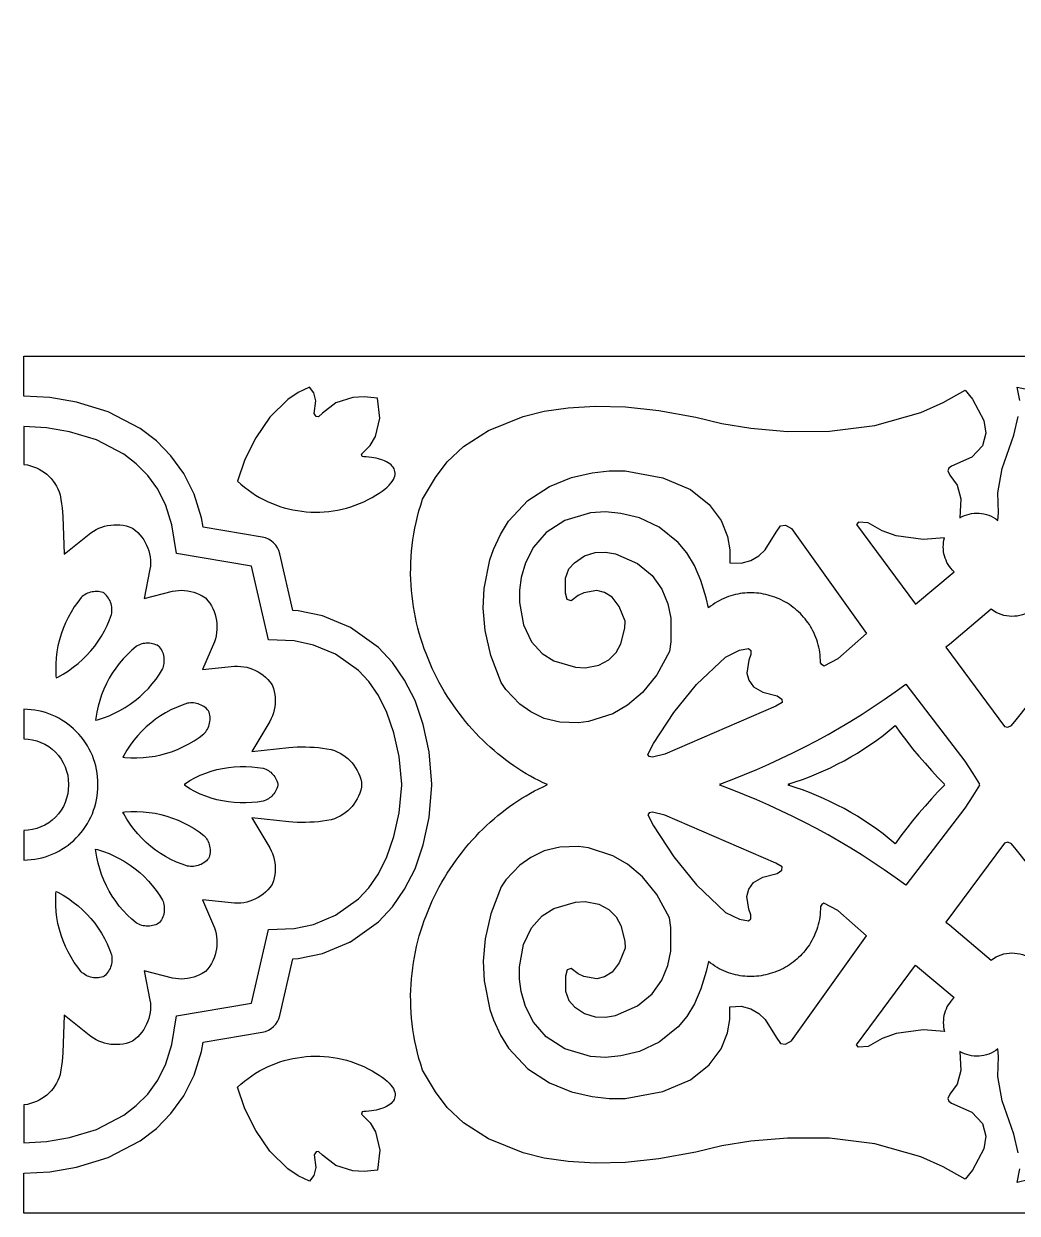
# Model space of a CAD drawing. Extents: x 2785 to 3442, y 577 to 855.
# Drawn here: x 2785.2 to 2901.3, y 577.3 to 716.3 of the extents above; entities that cross this region are included whole.
import ezdxf

# ---------------------------------------------------------------- set-up
doc = ezdxf.new("R2010")
doc.units = 0
doc.layers.add('LAYER_1', color=18, linetype='CONTINUOUS')

msp = doc.modelspace()

# ---------------------------------------------------------------- linework, layer by layer
at = {"layer": 'LAYER_1'}
for points in [[(2901.43, 584.38), (2900.9, 586.58), (2899.54, 590.48), (2899.05, 593.32), (2899.11, 595.65), (2899.06, 596.53), (2898.8, 596.35), (2898.54, 596.19), (2898.27, 596.05), (2897.99, 595.93), (2897.71, 595.84), (2897.42, 595.77), (2897.14, 595.72), (2896.85, 595.69), (2896.55, 595.69), (2896.27, 595.7), (2895.98, 595.74), (2895.69, 595.8), (2895.42, 595.87), (2895.14, 595.97), (2894.88, 596.09), (2894.62, 596.23), (2894.72, 594.03), (2894.28, 592.43), (2893.44, 591.26), (2893.22, 590.75), (2893.32, 590.43), (2893.64, 590.2), (2895.99, 589.15), (2897.24, 587.82), (2897.63, 586.36), (2897.41, 584.88), (2896.08, 582.37), (2895.21, 581.32), (2892.66, 582.77), (2890.03, 583.93), (2884.67, 585.45), (2879.39, 586.11), (2874.48, 586.13), (2870.18, 585.76), (2866.78, 585.21), (2863.74, 584.49), (2859.44, 583.7), (2855.54, 583.28), (2852.01, 583.19), (2848.85, 583.37), (2846.04, 583.79), (2843.56, 584.41), (2839.52, 586.04), (2836.61, 587.92), (2834.69, 589.69), (2833.32, 591.53, 0), (2831.82, 594.06), (2831.6, 594.74), (2831.4, 595.42), (2831.22, 596.09), (2831.06, 596.77), (2830.92, 597.45), (2830.8, 598.12), (2830.7, 598.79), (2830.61, 599.46), (2830.54, 600.13), (2830.49, 600.79), (2830.45, 601.45), (2830.44, 602.11), (2830.43, 602.77), (2830.45, 603.42), (2830.48, 604.07), (2830.53, 604.72), (2830.59, 605.36), (2830.67, 606), (2830.76, 606.63), (2830.87, 607.26), (2830.99, 607.88), (2831.12, 608.5), (2831.27, 609.12), (2831.44, 609.73), (2831.62, 610.33), (2831.81, 610.93), (2832.01, 611.52), (2832.23, 612.1), (2832.46, 612.68), (2832.7, 613.26), (2832.95, 613.82), (2833.22, 614.38), (2833.5, 614.93), (2833.78, 615.48), (2834.08, 616.01), (2834.39, 616.54), (2834.71, 617.07), (2835.04, 617.58), (2835.39, 618.08), (2835.74, 618.58), (2836.1, 619.07), (2836.47, 619.55), (2836.84, 620.02), (2837.23, 620.48), (2837.63, 620.93), (2838.03, 621.37), (2838.44, 621.8), (2838.86, 622.22), (2839.29, 622.63), (2839.73, 623.03), (2840.17, 623.42), (2840.62, 623.8), (2841.07, 624.16), (2841.53, 624.52), (2842, 624.86), (2842.47, 625.2), (2842.95, 625.52), (2843.43, 625.82), (2843.92, 626.12), (2844.42, 626.4), (2844.92, 626.67), (2845.42, 626.93), (2845.92, 627.17), (2846.43, 627.41), (2845.92, 627.64), (2845.42, 627.88), (2844.92, 628.14), (2844.42, 628.41), (2843.92, 628.69), (2843.43, 628.99), (2842.95, 629.29), (2842.47, 629.62), (2842, 629.95), (2841.53, 630.29), (2841.07, 630.65), (2840.62, 631.01), (2840.17, 631.39), (2839.73, 631.78), (2839.29, 632.18), (2838.86, 632.59), (2838.44, 633.01), (2838.03, 633.44), (2837.63, 633.88), (2837.23, 634.33), (2836.84, 634.79), (2836.47, 635.26), (2836.1, 635.74), (2835.74, 636.23), (2835.39, 636.73), (2835.04, 637.23), (2834.71, 637.75), (2834.39, 638.27), (2834.08, 638.8), (2833.78, 639.33), (2833.5, 639.88), (2833.22, 640.43), (2832.95, 640.99), (2832.7, 641.55), (2832.46, 642.13), (2832.23, 642.71), (2832.01, 643.29), (2831.81, 643.88), (2831.62, 644.48), (2831.44, 645.09), (2831.27, 645.69), (2831.12, 646.31), (2830.99, 646.93), (2830.87, 647.55), (2830.76, 648.18), (2830.67, 648.81), (2830.59, 649.45), (2830.53, 650.09), (2830.48, 650.74), (2830.45, 651.39), (2830.43, 652.04), (2830.44, 652.7), (2830.45, 653.36), (2830.49, 654.02), (2830.54, 654.68), (2830.61, 655.35), (2830.7, 656.02), (2830.8, 656.69), (2830.92, 657.37), (2831.06, 658.04), (2831.22, 658.72), (2831.4, 659.39), (2831.6, 660.07), (2831.82, 660.75, 0), (2833.32, 663.28), (2834.69, 665.12), (2836.61, 666.9), (2839.52, 668.77), (2843.56, 670.4), (2846.04, 671.02), (2848.85, 671.44), (2852.01, 671.62), (2855.54, 671.53), (2859.44, 671.11), (2863.74, 670.32), (2866.78, 669.6), (2870.18, 669.05), (2874.48, 668.68), (2879.39, 668.7), (2884.67, 669.36), (2890.03, 670.88), (2892.66, 672.04), (2895.21, 673.5), (2896.08, 672.44), (2897.41, 669.93), (2897.63, 668.45), (2897.24, 666.99), (2895.99, 665.67), (2893.64, 664.61), (2893.32, 664.38), (2893.22, 664.06), (2893.44, 663.55), (2894.28, 662.38), (2894.72, 660.78), (2894.62, 658.58), (2894.88, 658.72), (2895.14, 658.84), (2895.42, 658.94), (2895.69, 659.01), (2895.98, 659.07), (2896.27, 659.11), (2896.55, 659.12), (2896.85, 659.12), (2897.14, 659.09), (2897.42, 659.04), (2897.71, 658.97), (2897.99, 658.88), (2898.27, 658.76), (2898.54, 658.62), (2898.8, 658.46), (2899.06, 658.28), (2899.11, 659.16), (2899.05, 661.49), (2899.54, 664.33), (2900.9, 668.23), (2901.43, 670.43)], [(3046.14, 663.28, 0), (3047.64, 660.75)], [(3047.64, 594.06, 0), (3046.14, 591.53)], [(2907.39, 846.03, 0), (2908.36, 844.39)], [(2970.34, 846.03, 0), (2969.36, 844.39)], [(3109.49, 844.39, 0), (3108.51, 846.03)], [(3371.62, 844.39, 0), (3372.59, 846.03)], [(2908.36, 801.15, 0), (2907.39, 799.51)], [(2969.36, 801.15, 0), (2970.34, 799.51)], [(3108.51, 799.51, 0), (3109.49, 801.15)], [(3372.59, 799.51, 0), (3371.62, 801.15)], [(2939.73, 577.34), (2785.22, 577.34), (2785.22, 582.03), (2788.25, 582.19), (2791.39, 582.72), (2795.07, 583.84), (2798.83, 585.8), (2800.72, 587.25), (2802.42, 588.98), (2803.92, 591.05), (2805.13, 593.46), (2806, 596.23), (2806.17, 597.34), (2813.08, 598.48, 0.303862), (2815.14, 600.43), (2816.67, 607.06), (2817.27, 607.09), (2820.11, 607.68), (2823.39, 609.03), (2826.67, 611.39), (2828.3, 613.14), (2829.72, 615.18), (2830.94, 617.59), (2831.91, 620.38), (2832.59, 623.57), (2832.92, 627.35), (2832.92, 627.41), (2832.92, 627.47), (2832.59, 631.24), (2831.91, 634.43), (2830.94, 637.22), (2829.72, 639.63), (2828.3, 641.67), (2826.67, 643.42), (2823.39, 645.78), (2820.11, 647.13), (2817.27, 647.72), (2816.67, 647.75), (2815.14, 654.38, 0.303862), (2813.08, 656.33), (2806.17, 657.47), (2806, 658.58), (2805.13, 661.35), (2803.92, 663.76), (2802.42, 665.83), (2800.72, 667.56), (2798.83, 669.01), (2795.07, 670.97), (2791.39, 672.09), (2788.25, 672.62), (2785.22, 672.78), (2785.22, 677.47), (2939.73, 677.47)], [(2904.33, 652.5, -0.77031), (2898.28, 647.89), (2893.4, 643.78), (2892.96, 643.47), (2899.82, 634.22), (2900.22, 634.11), (2900.65, 634.32), (2901.17, 634.99), (2902.69, 636.88)], [(2902.69, 617.93), (2901.17, 619.82), (2900.65, 620.49), (2900.22, 620.7), (2899.82, 620.59), (2892.96, 611.34), (2893.4, 611.03), (2898.28, 606.92, -0.77031), (2904.33, 602.31)]]:
    msp.add_lwpolyline(points, format="xyb", dxfattribs=at)
for points in [[(2825.93, 660.96), (2826.37, 661.21), (2826.76, 661.45), (2827.11, 661.69), (2827.42, 661.93), (2827.69, 662.16), (2827.92, 662.39), (2828.12, 662.61), (2828.28, 662.83), (2828.41, 663.04), (2828.51, 663.24), (2828.58, 663.44), (2828.61, 663.63), (2828.62, 663.81), (2828.6, 663.99), (2828.56, 664.16), (2828.49, 664.32), (2828.39, 664.48), (2828.28, 664.62), (2828.14, 664.76), (2827.98, 664.89), (2827.8, 665.02), (2827.61, 665.13), (2827.39, 665.23), (2827.17, 665.32), (2826.92, 665.41), (2826.67, 665.48), (2826.4, 665.54), (2826.13, 665.6), (2825.84, 665.64), (2825.55, 665.67), (2825.25, 665.69), (2824.94, 665.7), (2824.78, 665.74), (2824.69, 666.02), (2825.7, 667.01), (2826.34, 668.08), (2826.84, 670.21), (2826.56, 672.54), (2825.01, 672.71), (2823.68, 672.63), (2821.68, 672), (2820.12, 670.81), (2819.66, 670.36), (2819.37, 670.4), (2819.16, 670.76), (2819.33, 672.24), (2819.12, 673.19), (2818.62, 673.84), (2817.28, 673.21), (2816.06, 672.4), (2813.97, 670.35), (2812.32, 667.93), (2811.06, 665.4), (2810.2, 662.87), (2810.6, 662.51), (2811.01, 662.16), (2811.43, 661.84), (2811.86, 661.53), (2812.31, 661.24), (2812.76, 660.97), (2813.22, 660.72), (2813.69, 660.49), (2814.17, 660.28), (2814.66, 660.09), (2815.16, 659.91), (2815.66, 659.76), (2816.16, 659.62), (2816.67, 659.51), (2817.19, 659.42), (2817.7, 659.34), (2818.22, 659.29), (2818.75, 659.25), (2819.27, 659.24), (2819.8, 659.25), (2820.32, 659.27), (2820.85, 659.32), (2821.37, 659.39), (2821.89, 659.48), (2822.41, 659.59), (2822.93, 659.72), (2823.44, 659.87), (2823.95, 660.05), (2824.46, 660.24), (2824.96, 660.46), (2825.45, 660.7)], [(2785.22, 585.58), (2787.86, 585.72), (2790.58, 586.18), (2793.72, 587.14), (2796.91, 588.8), (2798.37, 589.91), (2799.71, 591.27), (2800.88, 592.89), (2801.83, 594.8), (2802.54, 597.04), (2803.05, 600.42), (2811.83, 601.88), (2813.82, 610.49), (2816.82, 610.62), (2819.06, 611.09), (2821.66, 612.15), (2824.32, 614.06), (2825.53, 615.37), (2826.66, 617), (2827.66, 618.98), (2828.48, 621.34), (2829.08, 624.12), (2829.39, 627.35), (2829.39, 627.41), (2829.39, 627.47), (2829.08, 630.69), (2828.48, 633.47), (2827.66, 635.83), (2826.66, 637.81), (2825.53, 639.44), (2824.32, 640.75), (2821.66, 642.66), (2819.06, 643.72), (2816.82, 644.19), (2813.82, 644.32), (2811.83, 652.93), (2803.05, 654.4), (2802.54, 657.77), (2801.83, 660.01), (2800.88, 661.92), (2799.71, 663.54), (2798.37, 664.9), (2796.91, 666.01), (2793.72, 667.67), (2790.58, 668.63), (2787.86, 669.09), (2785.22, 669.23), (2785.22, 664.82), (2785.66, 664.75), (2786.02, 664.66), (2786.36, 664.55), (2786.7, 664.42), (2787.03, 664.26), (2787.34, 664.08), (2787.64, 663.88), (2787.92, 663.66), (2788.18, 663.42), (2788.43, 663.16), (2788.66, 662.88), (2788.86, 662.59), (2789.05, 662.28), (2789.21, 661.95), (2789.35, 661.61), (2789.47, 661.25), (2789.56, 660.72), (2789.64, 660.23), (2789.7, 659.73), (2789.74, 659.24), (2789.77, 658.74), (2789.93, 654.33), (2793.06, 656.82), (2793.36, 657.03), (2793.67, 657.21), (2794, 657.36), (2794.33, 657.49), (2794.67, 657.6), (2795.02, 657.68), (2795.38, 657.74), (2795.74, 657.77), (2796.1, 657.77), (2796.46, 657.75), (2796.82, 657.71), (2797.17, 657.63), (2797.53, 657.53), (2797.94, 657.38), (2798.28, 657.11), (2798.55, 656.86), (2798.8, 656.59), (2799.03, 656.31), (2799.24, 656.01), (2799.42, 655.7), (2799.58, 655.38), (2799.72, 655.05), (2799.84, 654.71), (2799.92, 654.37), (2799.99, 654.01), (2800.02, 653.65), (2800.04, 653.29), (2800.02, 652.93), (2799.97, 652.57), (2799.29, 649.17), (2802.59, 650), (2802.94, 650.06), (2803.3, 650.1), (2803.66, 650.11), (2804.02, 650.09), (2804.37, 650.05), (2804.73, 649.99), (2805.08, 649.89), (2805.42, 649.78), (2805.75, 649.63), (2806.08, 649.46), (2806.46, 649.23), (2806.74, 648.9), (2806.95, 648.6), (2807.15, 648.29), (2807.31, 647.97), (2807.46, 647.64), (2807.58, 647.3), (2807.67, 646.95), (2807.74, 646.6), (2807.78, 646.24), (2807.8, 645.88), (2807.79, 645.52), (2807.76, 645.17), (2807.69, 644.81), (2807.61, 644.46), (2807.49, 644.11), (2806.12, 640.87), (2809.85, 641.24), (2810.21, 641.25), (2810.57, 641.23), (2810.93, 641.19), (2811.28, 641.12), (2811.63, 641.02), (2811.96, 640.9), (2812.29, 640.75), (2812.61, 640.59), (2812.91, 640.39), (2813.21, 640.18), (2813.48, 639.95), (2813.74, 639.69), (2813.99, 639.41), (2814.25, 639.06), (2814.39, 638.65), (2814.48, 638.29), (2814.55, 637.93), (2814.59, 637.57), (2814.6, 637.21), (2814.59, 636.85), (2814.55, 636.49), (2814.49, 636.14), (2814.4, 635.79), (2814.28, 635.45), (2814.14, 635.12), (2813.98, 634.8), (2811.86, 631.29), (2816.18, 631.75), (2816.67, 631.79), (2817.17, 631.81), (2817.66, 631.82), (2818.16, 631.82), (2818.65, 631.8), (2819.15, 631.77), (2819.65, 631.73), (2820.14, 631.67), (2820.64, 631.6), (2821.16, 631.5), (2821.53, 631.39), (2821.86, 631.25), (2822.19, 631.09), (2822.5, 630.9), (2822.79, 630.7), (2823.07, 630.47), (2823.33, 630.22), (2823.58, 629.96), (2823.8, 629.68), (2824, 629.38), (2824.18, 629.07), (2824.34, 628.75), (2824.48, 628.41), (2824.59, 628.06), (2824.67, 627.7), (2824.7, 627.47), (2824.69, 627.41), (2824.7, 627.35), (2824.67, 627.11), (2824.59, 626.75), (2824.48, 626.4), (2824.34, 626.07), (2824.18, 625.74), (2824, 625.43), (2823.8, 625.13), (2823.58, 624.85), (2823.33, 624.59), (2823.07, 624.34), (2822.79, 624.11), (2822.5, 623.91), (2822.19, 623.72), (2821.86, 623.56), (2821.53, 623.42), (2821.16, 623.31), (2820.64, 623.21), (2820.14, 623.14), (2819.65, 623.08), (2819.15, 623.04), (2818.65, 623.01), (2818.16, 622.99), (2817.66, 622.99), (2817.17, 623), (2816.67, 623.02), (2816.18, 623.06), (2811.86, 623.52), (2813.98, 620.01), (2814.14, 619.69), (2814.28, 619.36), (2814.4, 619.02), (2814.49, 618.67), (2814.55, 618.32), (2814.59, 617.96), (2814.6, 617.6), (2814.59, 617.24), (2814.55, 616.88), (2814.48, 616.52), (2814.39, 616.16), (2814.25, 615.75), (2813.99, 615.4), (2813.74, 615.12), (2813.48, 614.86), (2813.21, 614.63), (2812.91, 614.42), (2812.61, 614.23), (2812.29, 614.06), (2811.96, 613.91), (2811.63, 613.79), (2811.28, 613.69), (2810.93, 613.62), (2810.57, 613.58), (2810.21, 613.56), (2809.85, 613.57), (2806.12, 613.94), (2807.49, 610.7), (2807.61, 610.35), (2807.69, 610), (2807.76, 609.64), (2807.79, 609.29), (2807.8, 608.93), (2807.78, 608.57), (2807.74, 608.21), (2807.67, 607.86), (2807.58, 607.51), (2807.46, 607.17), (2807.31, 606.84), (2807.15, 606.52), (2806.95, 606.21), (2806.74, 605.91), (2806.46, 605.58), (2806.08, 605.35), (2805.75, 605.18), (2805.42, 605.04), (2805.08, 604.92), (2804.73, 604.83), (2804.37, 604.76), (2804.02, 604.72), (2803.66, 604.7), (2803.3, 604.71), (2802.94, 604.75), (2802.59, 604.81), (2799.29, 605.64), (2799.97, 602.24), (2800.02, 601.88), (2800.04, 601.52), (2800.02, 601.16), (2799.99, 600.8), (2799.92, 600.45), (2799.84, 600.1), (2799.72, 599.76), (2799.58, 599.43), (2799.42, 599.11), (2799.24, 598.8), (2799.03, 598.5), (2798.8, 598.22), (2798.55, 597.95), (2798.28, 597.7), (2797.94, 597.43), (2797.53, 597.28), (2797.17, 597.18), (2796.82, 597.11), (2796.46, 597.06), (2796.1, 597.04), (2795.74, 597.04), (2795.38, 597.07), (2795.02, 597.13), (2794.67, 597.21), (2794.33, 597.32), (2794, 597.45), (2793.67, 597.6), (2793.36, 597.78), (2793.06, 597.99), (2789.93, 600.48), (2789.77, 596.07), (2789.74, 595.57), (2789.7, 595.08), (2789.64, 594.58), (2789.56, 594.09), (2789.47, 593.56), (2789.35, 593.2), (2789.21, 592.86), (2789.05, 592.54), (2788.86, 592.23), (2788.66, 591.93), (2788.43, 591.65), (2788.18, 591.39), (2787.92, 591.15), (2787.64, 590.93), (2787.34, 590.73), (2787.03, 590.55), (2786.7, 590.39), (2786.36, 590.26), (2786.02, 590.15), (2785.66, 590.06), (2785.22, 589.99)], [(2878.32, 641.62), (2878.32, 641.94), (2878.3, 642.26), (2878.27, 642.56), (2878.23, 642.87), (2878.19, 643.17), (2878.13, 643.46), (2878.06, 643.75), (2877.98, 644.04), (2877.89, 644.32), (2877.79, 644.59), (2877.68, 644.86), (2877.57, 645.12), (2877.44, 645.37), (2877.31, 645.62), (2877.17, 645.87), (2877.02, 646.11), (2876.86, 646.34), (2876.7, 646.56), (2876.52, 646.78), (2876.34, 646.99), (2876.16, 647.2), (2875.97, 647.4), (2875.77, 647.59), (2875.56, 647.77), (2875.35, 647.95), (2875.14, 648.12), (2874.91, 648.28), (2874.69, 648.44), (2874.46, 648.59), (2874.22, 648.73), (2873.98, 648.86), (2873.74, 648.98), (2873.49, 649.1), (2873.24, 649.2), (2872.98, 649.3), (2872.72, 649.39), (2872.46, 649.48), (2872.2, 649.55), (2871.93, 649.62), (2871.67, 649.67), (2871.4, 649.72), (2871.13, 649.76), (2870.85, 649.78), (2870.58, 649.8), (2870.3, 649.81), (2870.03, 649.81), (2869.75, 649.8), (2869.48, 649.79), (2869.2, 649.76), (2868.92, 649.72), (2868.65, 649.67), (2868.38, 649.61), (2868.1, 649.54), (2867.83, 649.46), (2867.56, 649.37), (2867.29, 649.27), (2867.02, 649.16), (2866.76, 649.03), (2866.5, 648.9), (2866.24, 648.75), (2865.98, 648.6), (2865.73, 648.43), (2865.48, 648.25), (2865.24, 648.06), (2864.96, 649.22), (2864.35, 651.25), (2863.59, 653), (2862.69, 654.47), (2861.68, 655.7), (2859.47, 657.49), (2857.17, 658.57), (2855, 659.1), (2853.18, 659.26), (2851.46, 659.17), (2848.46, 658.25), (2846.28, 656.85), (2844.79, 655.14), (2843.85, 653.33), (2843.35, 651.59), (2843.15, 650.11), (2843.15, 648.7), (2843.61, 646.06), (2844.54, 644.11), (2845.78, 642.74), (2847.16, 641.86), (2849.7, 641.13), (2850.84, 641.07), (2852.42, 641.35), (2853.6, 641.99), (2854.44, 642.86), (2854.98, 643.85), (2855.46, 645.67), (2855.51, 646.5), (2854.81, 648.21), (2853.98, 649.3), (2853.07, 649.87), (2852.17, 650.07), (2850.66, 649.8), (2850.02, 649.49), (2849.18, 648.87), (2848.73, 649.05), (2848.51, 649.79), (2848.53, 651.54), (2848.91, 652.62), (2849.59, 653.34), (2850.75, 654.15), (2851.98, 654.52), (2853.2, 654.55), (2854.36, 654.36), (2856.92, 653.25), (2858.64, 651.85), (2859.8, 650.23), (2860.5, 648.52), (2860.84, 646.85), (2860.85, 644.09), (2860.67, 642.95), (2859.21, 640.23), (2857.54, 638.18), (2855.77, 636.7), (2854.04, 635.7), (2851.2, 634.77), (2850.03, 634.63), (2847.87, 634.69), (2846.02, 635.15), (2844.46, 635.9), (2843.2, 636.8), (2841.55, 638.54), (2841, 639.35), (2839.78, 642.48), (2839.13, 645.4), (2838.91, 648.03), (2839.01, 650.33), (2839.67, 653.66), (2840.11, 654.88), (2840.91, 656.65), (2841.87, 658.18), (2844.13, 660.59), (2846.66, 662.23), (2849.24, 663.27), (2851.63, 663.83), (2853.62, 664.05), (2855.49, 664.06), (2859.91, 663.26), (2863.13, 661.88), (2865.33, 660.14), (2866.71, 658.25), (2867.44, 656.41), (2867.73, 654.84), (2867.73, 653.34), (2869.06, 653.28), (2870.18, 653.58), (2871.12, 654.14), (2871.86, 654.84), (2873.13, 656.9), (2873.66, 657.64), (2874.24, 657.71), (2874.92, 657.33), (2883.7, 645.08), (2880.36, 642.09), (2878.73, 641.26), (2878.48, 641.43)], [(2893.93, 652.28), (2893.73, 652.48), (2893.55, 652.69), (2893.38, 652.91), (2893.24, 653.14), (2893.1, 653.37), (2892.99, 653.62), (2892.89, 653.87), (2892.81, 654.12), (2892.75, 654.38), (2892.71, 654.64), (2892.68, 654.91), (2892.67, 655.18), (2892.68, 655.44), (2892.71, 655.71), (2892.75, 655.98), (2892.82, 656.24), (2890.33, 656.03), (2887.18, 656.46), (2885.51, 657.06), (2883.9, 657.98), (2882.76, 658.06), (2882.53, 657.8), (2889.43, 648.48)], [(2788.98, 640.11), (2789, 639.88), (2789.22, 639.98), (2789.84, 640.33), (2790.43, 640.71), (2791.01, 641.12), (2791.56, 641.56), (2792.09, 642.03), (2792.59, 642.53), (2793.06, 643.05), (2793.51, 643.6), (2793.92, 644.17), (2794.3, 644.76), (2794.65, 645.38), (2794.96, 646.01), (2795.24, 646.66), (2795.47, 647.29), (2795.5, 647.44), (2795.52, 647.62), (2795.53, 647.81), (2795.52, 647.99), (2795.51, 648.17), (2795.47, 648.35), (2795.43, 648.53), (2795.37, 648.71), (2795.3, 648.88), (2795.21, 649.04), (2795.12, 649.21), (2795.01, 649.36), (2794.89, 649.5), (2794.76, 649.64), (2794.63, 649.77), (2794.56, 649.82), (2794.49, 649.85), (2794.31, 649.9), (2794.12, 649.93), (2793.94, 649.96), (2793.75, 649.97), (2793.57, 649.97), (2793.38, 649.95), (2793.2, 649.92), (2793.02, 649.88), (2792.84, 649.83), (2792.67, 649.76), (2792.5, 649.68), (2792.34, 649.59), (2792.19, 649.49), (2792.05, 649.37), (2791.94, 649.27), (2791.52, 648.74), (2791.11, 648.17), (2790.74, 647.57), (2790.39, 646.95), (2790.09, 646.31), (2789.82, 645.66), (2789.58, 645), (2789.38, 644.32), (2789.22, 643.64), (2789.1, 642.94), (2789.01, 642.24), (2788.96, 641.53), (2788.95, 640.82)], [(2801.64, 641.95), (2801.63, 642.13), (2801.61, 642.31), (2801.57, 642.5), (2801.53, 642.68), (2801.46, 642.85), (2801.39, 643.02), (2801.3, 643.19), (2801.2, 643.35), (2801.09, 643.5), (2801.04, 643.56), (2800.98, 643.6), (2800.81, 643.69), (2800.64, 643.76), (2800.46, 643.83), (2800.28, 643.87), (2800.09, 643.91), (2799.91, 643.93), (2799.72, 643.94), (2799.54, 643.93), (2799.35, 643.91), (2799.17, 643.88), (2799, 643.84), (2798.82, 643.78), (2798.65, 643.71), (2798.49, 643.62), (2798.36, 643.54), (2797.85, 643.12), (2797.33, 642.63), (2796.84, 642.12), (2796.38, 641.58), (2795.96, 641.02), (2795.56, 640.43), (2795.2, 639.83), (2794.87, 639.21), (2794.58, 638.57), (2794.32, 637.91), (2794.09, 637.24), (2793.9, 636.56), (2793.75, 635.87), (2793.64, 635.16), (2793.62, 634.93), (2793.84, 634.99), (2794.52, 635.21), (2795.18, 635.46), (2795.83, 635.75), (2796.46, 636.07), (2797.07, 636.42), (2797.66, 636.81), (2798.22, 637.23), (2798.77, 637.68), (2799.29, 638.16), (2799.78, 638.66), (2800.24, 639.19), (2800.68, 639.75), (2801.08, 640.33), (2801.43, 640.9), (2801.49, 641.05), (2801.54, 641.22), (2801.59, 641.4), (2801.62, 641.58), (2801.64, 641.76)], [(2870.2, 642.6), (2869.93, 641.94), (2869.72, 640.45), (2869.93, 639.62), (2870.51, 638.83), (2871.57, 638.2), (2873.24, 637.8), (2873.8, 637.39), (2873.83, 637), (2873.09, 636.58), (2860.12, 630.96), (2858.69, 630.61), (2858.32, 630.68), (2858.14, 630.93), (2858.8, 632.23), (2861.18, 635.84), (2863.84, 639.12), (2867.22, 642.32), (2868.86, 643.12), (2869.9, 643.3), (2870.19, 643.09)], [(2866.7, 627.41), (2866.55, 627.47), (2868, 628.01), (2869.44, 628.58), (2870.87, 629.18), (2872.29, 629.8), (2873.7, 630.45), (2875.1, 631.12), (2876.48, 631.81), (2877.85, 632.53), (2879.21, 633.28), (2880.55, 634.05), (2881.88, 634.84), (2883.19, 635.65), (2884.49, 636.49), (2885.78, 637.36), (2887.05, 638.25), (2888.3, 639.16), (2895.2, 630.15), (2896.11, 628.72), (2896.89, 627.47), (2896.86, 627.41), (2896.89, 627.35), (2896.11, 626.09), (2895.2, 624.66), (2888.3, 615.65), (2887.05, 616.56), (2885.78, 617.45), (2884.49, 618.32), (2883.19, 619.16), (2881.88, 619.97), (2880.55, 620.76), (2879.21, 621.53), (2877.85, 622.28), (2876.48, 623), (2875.1, 623.69), (2873.7, 624.36), (2872.29, 625.01), (2870.87, 625.63), (2869.44, 626.23), (2868, 626.8), (2866.55, 627.35)], [(2805.77, 636.78), (2805.6, 636.85), (2805.42, 636.9), (2805.24, 636.93), (2805.06, 636.96), (2804.87, 636.96), (2804.69, 636.96), (2804.51, 636.94), (2804.35, 636.92), (2803.72, 636.7), (2803.06, 636.44), (2802.42, 636.14), (2801.8, 635.8), (2801.2, 635.44), (2800.62, 635.04), (2800.06, 634.61), (2799.53, 634.15), (2799.02, 633.66), (2798.54, 633.14), (2798.09, 632.6), (2797.66, 632.03), (2797.27, 631.44), (2796.91, 630.83), (2796.8, 630.62), (2797.03, 630.59), (2797.74, 630.55), (2798.45, 630.54), (2799.16, 630.57), (2799.86, 630.65), (2800.56, 630.75), (2801.25, 630.9), (2801.93, 631.08), (2802.6, 631.3), (2803.26, 631.56), (2803.9, 631.85), (2804.52, 632.18), (2805.13, 632.54), (2805.72, 632.93), (2806.25, 633.34), (2806.36, 633.45), (2806.48, 633.59), (2806.58, 633.74), (2806.68, 633.9), (2806.76, 634.06), (2806.83, 634.23), (2806.89, 634.41), (2806.94, 634.58), (2806.97, 634.77), (2806.99, 634.95), (2807, 635.14), (2806.99, 635.33), (2806.97, 635.51), (2806.93, 635.7), (2806.89, 635.88), (2806.86, 635.95), (2806.82, 636.02), (2806.69, 636.16), (2806.56, 636.29), (2806.41, 636.41), (2806.26, 636.52), (2806.1, 636.62), (2805.94, 636.71)], [(2874.72, 627.41), (2874.53, 627.47), (2875.37, 627.73), (2876.21, 628.02), (2877.04, 628.33), (2877.87, 628.66), (2878.68, 629.01), (2879.49, 629.39), (2880.29, 629.79), (2881.08, 630.2), (2881.86, 630.64), (2882.64, 631.1), (2883.4, 631.59), (2884.15, 632.09), (2884.89, 632.61), (2885.63, 633.16), (2886.35, 633.73), (2887.06, 634.31), (2887.72, 633.4), (2888.4, 632.49), (2889.09, 631.61), (2889.81, 630.75), (2890.54, 629.9), (2891.28, 629.07), (2892.05, 628.26), (2892.83, 627.47), (2892.77, 627.41), (2892.83, 627.35), (2892.05, 626.55), (2891.28, 625.74), (2890.54, 624.91), (2889.81, 624.06), (2889.09, 623.2), (2888.4, 622.32), (2887.72, 621.42), (2887.06, 620.5), (2886.35, 621.08), (2885.63, 621.65), (2884.89, 622.2), (2884.15, 622.72), (2883.4, 623.23), (2882.64, 623.71), (2881.86, 624.17), (2881.08, 624.61), (2880.29, 625.03), (2879.49, 625.42), (2878.68, 625.8), (2877.87, 626.15), (2877.04, 626.48), (2876.21, 626.79), (2875.37, 627.08), (2874.53, 627.35)], [(2804.09, 627.41), (2804.01, 627.47), (2804.61, 627.9), (2805.22, 628.22), (2805.84, 628.51), (2806.48, 628.76), (2807.13, 628.98), (2807.79, 629.16), (2808.46, 629.31), (2809.13, 629.42), (2809.81, 629.5), (2810.5, 629.54), (2811.18, 629.54), (2811.87, 629.5), (2812.55, 629.43), (2813.19, 629.33), (2813.33, 629.28), (2813.49, 629.22), (2813.65, 629.14), (2813.8, 629.05), (2813.95, 628.96), (2814.08, 628.85), (2814.21, 628.73), (2814.34, 628.6), (2814.45, 628.46), (2814.55, 628.32), (2814.65, 628.17), (2814.73, 628.01), (2814.81, 627.84), (2814.87, 627.67), (2814.9, 627.47), (2814.89, 627.41), (2814.9, 627.35), (2814.87, 627.14), (2814.81, 626.97), (2814.73, 626.8), (2814.65, 626.64), (2814.55, 626.49), (2814.45, 626.35), (2814.34, 626.21), (2814.21, 626.08), (2814.08, 625.96), (2813.95, 625.85), (2813.8, 625.76), (2813.65, 625.67), (2813.49, 625.59), (2813.33, 625.53), (2813.19, 625.48), (2812.55, 625.38), (2811.87, 625.31), (2811.18, 625.27), (2810.5, 625.27), (2809.81, 625.31), (2809.13, 625.39), (2808.46, 625.5), (2807.79, 625.65), (2807.13, 625.83), (2806.48, 626.05), (2805.84, 626.3), (2805.22, 626.59), (2804.61, 626.91), (2804.01, 627.35)], [(2805.77, 618.03), (2805.6, 617.96), (2805.42, 617.92), (2805.24, 617.88), (2805.06, 617.86), (2804.87, 617.85), (2804.69, 617.85), (2804.51, 617.87), (2804.35, 617.89), (2803.72, 618.11), (2803.06, 618.37), (2802.42, 618.67), (2801.8, 619.01), (2801.2, 619.37), (2800.62, 619.77), (2800.06, 620.2), (2799.53, 620.67), (2799.02, 621.15), (2798.54, 621.67), (2798.09, 622.21), (2797.66, 622.78), (2797.27, 623.37), (2796.91, 623.98), (2796.8, 624.19), (2797.03, 624.22), (2797.74, 624.26), (2798.45, 624.27), (2799.16, 624.24), (2799.86, 624.16), (2800.56, 624.06), (2801.25, 623.91), (2801.93, 623.73), (2802.6, 623.51), (2803.26, 623.25), (2803.9, 622.96), (2804.52, 622.63), (2805.13, 622.27), (2805.72, 621.88), (2806.25, 621.47), (2806.36, 621.36), (2806.48, 621.22), (2806.58, 621.07), (2806.68, 620.91), (2806.76, 620.75), (2806.83, 620.58), (2806.89, 620.41), (2806.94, 620.23), (2806.97, 620.04), (2806.99, 619.86), (2807, 619.67), (2806.99, 619.49), (2806.97, 619.3), (2806.93, 619.11), (2806.89, 618.93), (2806.86, 618.86), (2806.82, 618.79), (2806.69, 618.65), (2806.56, 618.52), (2806.41, 618.4), (2806.26, 618.29), (2806.1, 618.19), (2805.94, 618.1)], [(2870.2, 612.21), (2869.93, 612.87), (2869.72, 614.36), (2869.93, 615.2), (2870.51, 615.98), (2871.57, 616.61), (2873.24, 617.01), (2873.8, 617.42), (2873.83, 617.81), (2873.09, 618.23), (2860.12, 623.85), (2858.69, 624.2), (2858.32, 624.13), (2858.14, 623.88), (2858.8, 622.58), (2861.18, 618.97), (2863.84, 615.69), (2867.22, 612.49), (2868.86, 611.69), (2869.9, 611.51), (2870.19, 611.72)], [(2801.64, 612.87), (2801.63, 612.68), (2801.61, 612.5), (2801.57, 612.32), (2801.53, 612.14), (2801.46, 611.96), (2801.39, 611.79), (2801.3, 611.62), (2801.2, 611.46), (2801.09, 611.31), (2801.04, 611.25), (2800.98, 611.21), (2800.81, 611.12), (2800.64, 611.05), (2800.46, 610.99), (2800.28, 610.94), (2800.09, 610.9), (2799.91, 610.88), (2799.72, 610.87), (2799.54, 610.88), (2799.35, 610.9), (2799.17, 610.93), (2799, 610.97), (2798.82, 611.03), (2798.65, 611.1), (2798.49, 611.19), (2798.36, 611.27), (2797.85, 611.7), (2797.33, 612.18), (2796.84, 612.69), (2796.38, 613.23), (2795.96, 613.79), (2795.56, 614.38), (2795.2, 614.98), (2794.87, 615.6), (2794.58, 616.24), (2794.32, 616.9), (2794.09, 617.57), (2793.9, 618.25), (2793.75, 618.95), (2793.64, 619.65), (2793.62, 619.88), (2793.84, 619.82), (2794.52, 619.6), (2795.18, 619.35), (2795.83, 619.06), (2796.46, 618.74), (2797.07, 618.39), (2797.66, 618), (2798.22, 617.58), (2798.77, 617.13), (2799.29, 616.66), (2799.78, 616.15), (2800.24, 615.62), (2800.68, 615.06), (2801.08, 614.48), (2801.43, 613.91), (2801.49, 613.77), (2801.54, 613.59), (2801.59, 613.41), (2801.62, 613.23), (2801.64, 613.05)], [(2878.32, 613.19), (2878.32, 612.87), (2878.3, 612.56), (2878.27, 612.25), (2878.23, 611.94), (2878.19, 611.64), (2878.13, 611.35), (2878.06, 611.06), (2877.98, 610.77), (2877.89, 610.5), (2877.79, 610.22), (2877.68, 609.95), (2877.57, 609.69), (2877.44, 609.44), (2877.31, 609.19), (2877.17, 608.94), (2877.02, 608.7), (2876.86, 608.47), (2876.7, 608.25), (2876.52, 608.03), (2876.34, 607.82), (2876.16, 607.61), (2875.97, 607.41), (2875.77, 607.22), (2875.56, 607.04), (2875.35, 606.86), (2875.14, 606.69), (2874.91, 606.53), (2874.69, 606.37), (2874.46, 606.22), (2874.22, 606.08), (2873.98, 605.95), (2873.74, 605.83), (2873.49, 605.71), (2873.24, 605.61), (2872.98, 605.51), (2872.72, 605.42), (2872.46, 605.33), (2872.2, 605.26), (2871.93, 605.2), (2871.67, 605.14), (2871.4, 605.09), (2871.13, 605.05), (2870.85, 605.03), (2870.58, 605.01), (2870.3, 605), (2870.03, 605), (2869.75, 605.01), (2869.48, 605.02), (2869.2, 605.05), (2868.92, 605.09), (2868.65, 605.14), (2868.38, 605.2), (2868.1, 605.27), (2867.83, 605.35), (2867.56, 605.44), (2867.29, 605.54), (2867.02, 605.66), (2866.76, 605.78), (2866.5, 605.91), (2866.24, 606.06), (2865.98, 606.21), (2865.73, 606.38), (2865.48, 606.56), (2865.24, 606.75), (2864.96, 605.59), (2864.35, 603.56), (2863.59, 601.82), (2862.69, 600.34), (2861.68, 599.11), (2859.47, 597.32), (2857.17, 596.24), (2855, 595.71), (2853.18, 595.55), (2851.46, 595.64), (2848.46, 596.56), (2846.28, 597.96), (2844.79, 599.67), (2843.85, 601.49), (2843.35, 603.23), (2843.15, 604.7), (2843.15, 606.11), (2843.61, 608.75), (2844.54, 610.7), (2845.78, 612.07), (2847.16, 612.95), (2849.7, 613.69), (2850.84, 613.74), (2852.42, 613.46), (2853.6, 612.82), (2854.44, 611.95), (2854.98, 610.96), (2855.46, 609.14), (2855.51, 608.31), (2854.81, 606.6), (2853.98, 605.52), (2853.07, 604.94), (2852.17, 604.74), (2850.66, 605.01), (2850.02, 605.32), (2849.18, 605.94), (2848.73, 605.76), (2848.51, 605.02), (2848.53, 603.27), (2848.91, 602.19), (2849.59, 601.47), (2850.75, 600.66), (2851.98, 600.29), (2853.2, 600.26), (2854.36, 600.46), (2856.92, 601.56), (2858.64, 602.96), (2859.8, 604.58), (2860.5, 606.29), (2860.84, 607.96), (2860.85, 610.72), (2860.67, 611.86), (2859.21, 614.58), (2857.54, 616.63), (2855.77, 618.11), (2854.04, 619.11), (2851.2, 620.04), (2850.03, 620.18), (2847.87, 620.12), (2846.02, 619.66), (2844.46, 618.91), (2843.2, 618.01), (2841.55, 616.27), (2841, 615.46), (2839.78, 612.33), (2839.13, 609.41), (2838.91, 606.78), (2839.01, 604.48), (2839.67, 601.15), (2840.11, 599.93), (2840.91, 598.16), (2841.87, 596.63), (2844.13, 594.22), (2846.66, 592.58), (2849.24, 591.54), (2851.63, 590.98), (2853.62, 590.76), (2855.49, 590.75), (2859.91, 591.55), (2863.13, 592.93), (2865.33, 594.67), (2866.71, 596.56), (2867.44, 598.4), (2867.73, 599.97), (2867.73, 601.47), (2869.06, 601.53), (2870.18, 601.23), (2871.12, 600.67), (2871.86, 599.97), (2873.13, 597.91), (2873.66, 597.17), (2874.24, 597.1), (2874.92, 597.48), (2883.7, 609.73), (2880.36, 612.72), (2878.73, 613.55), (2878.48, 613.39)], [(2788.98, 614.7), (2789, 614.93), (2789.22, 614.83), (2789.84, 614.48), (2790.43, 614.1), (2791.01, 613.69), (2791.56, 613.25), (2792.09, 612.78), (2792.59, 612.28), (2793.06, 611.76), (2793.51, 611.21), (2793.92, 610.64), (2794.3, 610.05), (2794.65, 609.43), (2794.96, 608.8), (2795.24, 608.15), (2795.47, 607.52), (2795.5, 607.37), (2795.52, 607.19), (2795.53, 607), (2795.52, 606.82), (2795.51, 606.64), (2795.47, 606.46), (2795.43, 606.28), (2795.37, 606.1), (2795.3, 605.93), (2795.21, 605.77), (2795.12, 605.61), (2795.01, 605.45), (2794.89, 605.31), (2794.76, 605.17), (2794.63, 605.04), (2794.56, 604.99), (2794.49, 604.97), (2794.31, 604.91), (2794.12, 604.88), (2793.94, 604.85), (2793.75, 604.84), (2793.57, 604.84), (2793.38, 604.86), (2793.2, 604.89), (2793.02, 604.93), (2792.84, 604.98), (2792.67, 605.05), (2792.5, 605.13), (2792.34, 605.22), (2792.19, 605.33), (2792.05, 605.44), (2791.94, 605.54), (2791.52, 606.07), (2791.11, 606.65), (2790.74, 607.24), (2790.39, 607.86), (2790.09, 608.5), (2789.82, 609.15), (2789.58, 609.81), (2789.38, 610.49), (2789.22, 611.18), (2789.1, 611.87), (2789.01, 612.57), (2788.96, 613.28), (2788.95, 613.99)], [(2893.93, 602.53), (2893.73, 602.33), (2893.55, 602.12), (2893.38, 601.9), (2893.24, 601.67), (2893.1, 601.44), (2892.99, 601.19), (2892.89, 600.94), (2892.81, 600.69), (2892.75, 600.43), (2892.71, 600.17), (2892.68, 599.9), (2892.67, 599.63), (2892.68, 599.37), (2892.71, 599.1), (2892.75, 598.83), (2892.82, 598.57), (2890.33, 598.78), (2887.18, 598.35), (2885.51, 597.76), (2883.9, 596.83), (2882.76, 596.75), (2882.53, 597.01), (2889.43, 606.33)], [(2825.93, 593.97), (2826.37, 593.72), (2826.76, 593.48), (2827.11, 593.24), (2827.42, 593), (2827.69, 592.77), (2827.92, 592.54), (2828.12, 592.32), (2828.28, 592.11), (2828.41, 591.9), (2828.51, 591.69), (2828.58, 591.49), (2828.61, 591.3), (2828.62, 591.12), (2828.6, 590.94), (2828.56, 590.77), (2828.49, 590.61), (2828.39, 590.45), (2828.28, 590.31), (2828.14, 590.17), (2827.98, 590.04), (2827.8, 589.92), (2827.61, 589.8), (2827.39, 589.7), (2827.17, 589.61), (2826.92, 589.52), (2826.67, 589.45), (2826.4, 589.39), (2826.13, 589.33), (2825.84, 589.29), (2825.55, 589.26), (2825.25, 589.24), (2824.94, 589.23), (2824.78, 589.19), (2824.69, 588.91), (2825.7, 587.92), (2826.34, 586.85), (2826.84, 584.72), (2826.56, 582.39), (2825.01, 582.22), (2823.68, 582.3), (2821.68, 582.93), (2820.12, 584.12), (2819.66, 584.57), (2819.37, 584.53), (2819.16, 584.17), (2819.33, 582.69), (2819.12, 581.75), (2818.62, 581.09), (2817.28, 581.72), (2816.06, 582.53), (2813.97, 584.58), (2812.32, 587), (2811.06, 589.54), (2810.2, 592.06), (2810.6, 592.42), (2811.01, 592.77), (2811.43, 593.09), (2811.86, 593.4), (2812.31, 593.69), (2812.76, 593.96), (2813.22, 594.21), (2813.69, 594.44), (2814.17, 594.65), (2814.66, 594.84), (2815.16, 595.02), (2815.66, 595.17), (2816.16, 595.31), (2816.67, 595.42), (2817.19, 595.51), (2817.7, 595.59), (2818.22, 595.64), (2818.75, 595.68), (2819.27, 595.69), (2819.8, 595.68), (2820.32, 595.66), (2820.85, 595.61), (2821.37, 595.54), (2821.89, 595.45), (2822.41, 595.34), (2822.93, 595.21), (2823.44, 595.06), (2823.95, 594.88), (2824.46, 594.69), (2824.96, 594.47), (2825.45, 594.23)]]:
    msp.add_lwpolyline(points, close=True, dxfattribs=at)
for points in [[(2901.6, 672.29), (2901.29, 673.86), (2902.6, 673.57)], [(2823.42, 645.76), (2823.3, 645.82)], [(2823.42, 609.05), (2823.3, 608.99)], [(2902.6, 581.24), (2901.29, 580.95), (2901.6, 582.52)]]:
    msp.add_lwpolyline(points, dxfattribs=at)
msp.add_lwpolyline([(2785.22, 618.6, 0.414214), (2793.88, 627.35), (2793.88, 627.41), (2793.88, 627.47, 0.414214), (2785.22, 636.21), (2785.22, 632.75, -0.414214), (2790.45, 627.47), (2790.45, 627.41), (2790.45, 627.35, -0.414214), (2785.22, 622.06)], format="xyb", close=True, dxfattribs=at)

doc.saveas('drawing.dxf')
